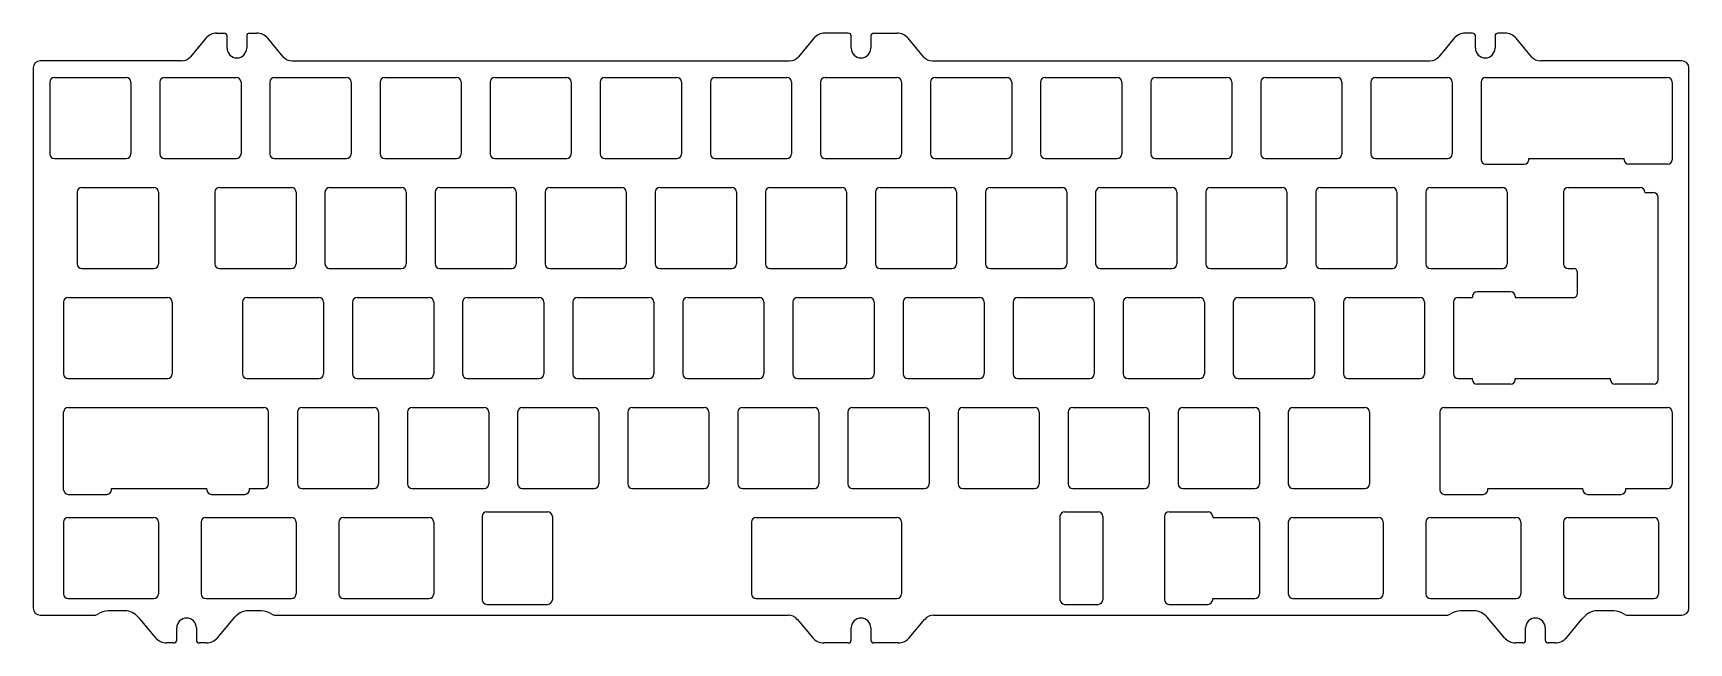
# Model space of a CAD drawing. Header units: millimetres. Extents: x 187 to 473, y 171 to 277.
import ezdxf

# ---------------------------------------------------------------- set-up
doc = ezdxf.new("R2010")
doc.units = ezdxf.units.MM
doc.layers.get('0').update_dxf_attribs({"linetype": 'CONTINUOUS'})

msp = doc.modelspace()

# ---------------------------------------------------------------- linework, layer by layer
for p, q in [((216.63, 275.89), (213.95, 272.7)), ((218.54, 276.78), (219.79, 276.78)), ((220.29, 274.18), (220.29, 276.28)), ((223.69, 276.28), (223.69, 274.18)), ((224.19, 276.78), (225.43, 276.78)), ((230.03, 272.7), (227.35, 275.89)), ((321.83, 275.89), (319.15, 272.7)), ((327.79, 276.78), (323.74, 276.78)), ((328.29, 274.18), (328.29, 276.28)), ((331.69, 276.28), (331.69, 274.18)), ((332.19, 276.78), (336.23, 276.78)), ((340.83, 272.7), (338.15, 275.89)), ((432.63, 275.89), (429.95, 272.7)), ((435.79, 276.78), (434.54, 276.78)), ((436.29, 274.18), (436.29, 276.28)), ((439.69, 276.28), (439.69, 274.18)), ((441.43, 276.78), (440.19, 276.78)), ((446.03, 272.7), (443.35, 275.89)), ((186.74, 270.78), (186.74, 177.18)), ((212.42, 271.98), (187.94, 271.98)), ((231.56, 271.98), (317.62, 271.98)), ((342.36, 271.98), (428.42, 271.98)), ((472.04, 271.98), (447.56, 271.98)), ((473.24, 177.18), (473.24, 270.78)), ((189.62, 268.3), (189.62, 255.86)), ((190.42, 269.1), (202.86, 269.1)), ((203.66, 268.3), (203.66, 255.86)), ((208.67, 268.3), (208.67, 255.86)), ((209.47, 269.1), (221.91, 269.1)), ((222.71, 268.3), (222.71, 255.86)), ((227.72, 268.3), (227.72, 255.86)), ((228.52, 269.1), (240.96, 269.1)), ((241.76, 268.3), (241.76, 255.86)), ((246.77, 268.3), (246.77, 255.86)), ((247.57, 269.1), (260.01, 269.1)), ((260.81, 268.3), (260.81, 255.86)), ((265.82, 268.3), (265.82, 255.86)), ((266.62, 269.1), (279.06, 269.1)), ((279.86, 268.3), (279.86, 255.86)), ((284.87, 268.3), (284.87, 255.86)), ((285.67, 269.1), (298.11, 269.1)), ((298.91, 268.3), (298.91, 255.86)), ((303.92, 268.3), (303.92, 255.86)), ((304.72, 269.1), (317.16, 269.1)), ((317.96, 268.3), (317.96, 255.86)), ((322.97, 268.3), (322.97, 255.86)), ((323.77, 269.1), (336.21, 269.1)), ((337.01, 268.3), (337.01, 255.86)), ((342.02, 268.3), (342.02, 255.86)), ((342.82, 269.1), (355.26, 269.1)), ((356.06, 268.3), (356.06, 255.86)), ((361.07, 268.3), (361.07, 255.86)), ((361.87, 269.1), (374.31, 269.1)), ((375.11, 268.3), (375.11, 255.86)), ((380.12, 268.3), (380.12, 255.86)), ((380.92, 269.1), (393.36, 269.1)), ((394.16, 268.3), (394.16, 255.86)), ((399.17, 268.3), (399.17, 255.86)), ((399.97, 269.1), (412.41, 269.1)), ((413.21, 268.3), (413.21, 255.86)), ((418.22, 268.3), (418.22, 255.86)), ((419.02, 269.1), (431.46, 269.1)), ((432.26, 268.3), (432.26, 255.86)), ((437.27, 268.3), (437.27, 254.86)), ((438.07, 269.1), (469.56, 269.1)), ((470.36, 268.3), (470.36, 254.86)), ((190.42, 255.06), (202.86, 255.06)), ((209.47, 255.06), (221.91, 255.06)), ((228.52, 255.06), (240.96, 255.06)), ((247.57, 255.06), (260.01, 255.06)), ((266.62, 255.06), (279.06, 255.06)), ((285.67, 255.06), (298.11, 255.06)), ((304.72, 255.06), (317.16, 255.06)), ((323.77, 255.06), (336.21, 255.06)), ((342.82, 255.06), (355.26, 255.06)), ((361.87, 255.06), (374.31, 255.06)), ((380.92, 255.06), (393.36, 255.06)), ((399.97, 255.06), (412.41, 255.06)), ((419.02, 255.06), (431.46, 255.06)), ((445.57, 255.06), (462.05, 255.06)), ((445.57, 254.86), (445.57, 255.06)), ((462.05, 254.86), (462.05, 255.06)), ((438.07, 254.06), (444.77, 254.06)), ((469.56, 254.06), (462.85, 254.06)), ((195.18, 250.05), (207.62, 250.05)), ((218.99, 250.05), (231.43, 250.05)), ((238.04, 250.05), (250.48, 250.05)), ((257.09, 250.05), (269.53, 250.05)), ((276.14, 250.05), (288.58, 250.05)), ((295.19, 250.05), (307.63, 250.05)), ((314.24, 250.05), (326.68, 250.05)), ((333.29, 250.05), (345.73, 250.05)), ((352.34, 250.05), (364.78, 250.05)), ((371.39, 250.05), (383.83, 250.05)), ((390.44, 250.05), (402.88, 250.05)), ((409.49, 250.05), (421.93, 250.05)), ((428.54, 250.05), (440.98, 250.05)), ((452.36, 250.05), (464.8, 250.05)), ((194.38, 249.25), (194.38, 236.81)), ((208.42, 249.25), (208.42, 236.81)), ((218.19, 249.25), (218.19, 236.81)), ((232.23, 249.25), (232.23, 236.81)), ((237.24, 249.25), (237.24, 236.81)), ((251.28, 249.25), (251.28, 236.81)), ((256.29, 249.25), (256.29, 236.81)), ((270.33, 249.25), (270.33, 236.81)), ((275.34, 249.25), (275.34, 236.81)), ((289.38, 249.25), (289.38, 236.81)), ((294.39, 249.25), (294.39, 236.81)), ((308.43, 249.25), (308.43, 236.81)), ((313.44, 249.25), (313.44, 236.81)), ((327.48, 249.25), (327.48, 236.81)), ((332.49, 249.25), (332.49, 236.81)), ((346.53, 249.25), (346.53, 236.81)), ((351.54, 249.25), (351.54, 236.81)), ((365.58, 249.25), (365.58, 236.81)), ((370.59, 249.25), (370.59, 236.81)), ((384.63, 249.25), (384.63, 236.81)), ((389.64, 249.25), (389.64, 236.81)), ((403.68, 249.25), (403.68, 236.81)), ((408.69, 249.25), (408.69, 236.81)), ((422.73, 249.25), (422.73, 236.81)), ((427.74, 249.25), (427.74, 236.81)), ((441.78, 249.25), (441.78, 236.81)), ((451.56, 249.25), (451.56, 236.81)), ((465.6, 249.25), (465.6, 249.15)), ((465.6, 249.15), (467.14, 249.15)), ((467.94, 216.76), (467.94, 248.35)), ((195.18, 236.01), (207.62, 236.01)), ((218.99, 236.01), (231.43, 236.01)), ((238.04, 236.01), (250.48, 236.01)), ((257.09, 236.01), (269.53, 236.01)), ((276.14, 236.01), (288.58, 236.01)), ((295.19, 236.01), (307.63, 236.01)), ((314.24, 236.01), (326.68, 236.01)), ((333.29, 236.01), (345.73, 236.01)), ((352.34, 236.01), (364.78, 236.01)), ((371.39, 236.01), (383.83, 236.01)), ((390.44, 236.01), (402.88, 236.01)), ((409.49, 236.01), (421.93, 236.01)), ((428.54, 236.01), (440.98, 236.01)), ((452.36, 236.01), (453.4, 236.01)), ((453.9, 235.51), (453.9, 231.5)), ((192, 230.2), (192, 217.76)), ((192.8, 231), (210, 231)), ((210.8, 230.2), (210.8, 217.76)), ((222.96, 230.2), (222.96, 217.76)), ((223.76, 231), (236.2, 231)), ((237, 230.2), (237, 217.76)), ((242.01, 230.2), (242.01, 217.76)), ((242.81, 231), (255.25, 231)), ((256.05, 230.2), (256.05, 217.76)), ((261.06, 230.2), (261.06, 217.76)), ((261.86, 231), (274.3, 231)), ((275.1, 230.2), (275.1, 217.76)), ((280.11, 230.2), (280.11, 217.76)), ((280.91, 231), (293.35, 231)), ((294.15, 230.2), (294.15, 217.76)), ((299.16, 230.2), (299.16, 217.76)), ((299.96, 231), (312.4, 231)), ((313.2, 230.2), (313.2, 217.76)), ((318.21, 230.2), (318.21, 217.76)), ((319.01, 231), (331.45, 231)), ((332.25, 230.2), (332.25, 217.76)), ((337.26, 230.2), (337.26, 217.76)), ((338.06, 231), (350.5, 231)), ((351.3, 230.2), (351.3, 217.76)), ((356.31, 230.2), (356.31, 217.76)), ((357.11, 231), (369.55, 231)), ((370.35, 230.2), (370.35, 217.76)), ((375.36, 230.2), (375.36, 217.76)), ((376.16, 231), (388.6, 231)), ((389.4, 230.2), (389.4, 217.76)), ((394.41, 230.2), (394.41, 217.76)), ((395.21, 231), (407.65, 231)), ((408.45, 230.2), (408.45, 217.76)), ((413.46, 230.2), (413.46, 217.76)), ((414.26, 231), (426.7, 231)), ((427.5, 230.2), (427.5, 217.76)), ((432.51, 230.2), (432.51, 217.76)), ((433.31, 231), (435.79, 231)), ((435.79, 231.2), (435.79, 231)), ((442.39, 232), (436.59, 232)), ((443.19, 231.2), (443.19, 231)), ((443.19, 231), (453.4, 231)), ((192.8, 216.96), (210, 216.96)), ((223.76, 216.96), (236.2, 216.96)), ((242.81, 216.96), (255.25, 216.96)), ((261.86, 216.96), (274.3, 216.96)), ((280.91, 216.96), (293.35, 216.96)), ((299.96, 216.96), (312.4, 216.96)), ((319.01, 216.96), (331.45, 216.96)), ((338.06, 216.96), (350.5, 216.96)), ((357.11, 216.96), (369.55, 216.96)), ((376.16, 216.96), (388.6, 216.96)), ((395.21, 216.96), (407.65, 216.96)), ((414.26, 216.96), (426.7, 216.96)), ((433.31, 216.96), (435.79, 216.96)), ((435.79, 216.76), (435.79, 216.96)), ((442.39, 215.96), (436.59, 215.96)), ((443.19, 216.96), (459.67, 216.96)), ((443.19, 216.76), (443.19, 216.96)), ((459.67, 216.76), (459.67, 216.96)), ((467.14, 215.96), (460.47, 215.96)), ((192.02, 197.71), (192.02, 211.15)), ((192.82, 211.95), (226.65, 211.95)), ((227.45, 198.71), (227.45, 211.15)), ((232.48, 211.15), (232.48, 198.71)), ((233.28, 211.95), (245.72, 211.95)), ((246.52, 211.15), (246.52, 198.71)), ((251.53, 211.15), (251.53, 198.71)), ((252.33, 211.95), (264.77, 211.95)), ((265.57, 211.15), (265.57, 198.71)), ((270.58, 211.15), (270.58, 198.71)), ((271.38, 211.95), (283.82, 211.95)), ((284.62, 211.15), (284.62, 198.71)), ((289.63, 211.15), (289.63, 198.71)), ((290.43, 211.95), (302.87, 211.95)), ((303.67, 211.15), (303.67, 198.71)), ((308.68, 211.15), (308.68, 198.71)), ((309.48, 211.95), (321.92, 211.95)), ((322.72, 211.15), (322.72, 198.71)), ((327.73, 211.15), (327.73, 198.71)), ((328.53, 211.95), (340.97, 211.95)), ((341.77, 211.15), (341.77, 198.71)), ((346.78, 211.15), (346.78, 198.71)), ((347.58, 211.95), (360.02, 211.95)), ((360.82, 211.15), (360.82, 198.71)), ((365.83, 211.15), (365.83, 198.71)), ((366.63, 211.95), (379.07, 211.95)), ((379.87, 211.15), (379.87, 198.71)), ((384.88, 211.15), (384.88, 198.71)), ((385.68, 211.95), (398.12, 211.95)), ((398.92, 211.15), (398.92, 198.71)), ((403.93, 211.15), (403.93, 198.71)), ((404.73, 211.95), (417.17, 211.95)), ((417.97, 211.15), (417.97, 198.71)), ((430.12, 211.15), (430.12, 197.71)), ((430.92, 211.95), (469.56, 211.95)), ((470.36, 211.15), (470.36, 198.71)), ((200.31, 197.71), (200.31, 197.91)), ((200.31, 197.91), (216.78, 197.91)), ((216.78, 197.71), (216.78, 197.91)), ((224.18, 197.91), (226.65, 197.91)), ((224.18, 197.71), (224.18, 197.91)), ((233.28, 197.91), (245.72, 197.91)), ((252.33, 197.91), (264.77, 197.91)), ((271.38, 197.91), (283.82, 197.91)), ((290.43, 197.91), (302.87, 197.91)), ((309.48, 197.91), (321.92, 197.91)), ((328.53, 197.91), (340.97, 197.91)), ((347.58, 197.91), (360.02, 197.91)), ((366.63, 197.91), (379.07, 197.91)), ((385.68, 197.91), (398.12, 197.91)), ((404.73, 197.91), (417.17, 197.91)), ((438.43, 197.91), (454.91, 197.91)), ((438.43, 197.71), (438.43, 197.91)), ((454.91, 197.71), (454.91, 197.91)), ((462.31, 197.91), (469.56, 197.91)), ((462.31, 197.71), (462.31, 197.91)), ((192.82, 196.91), (199.51, 196.91)), ((217.58, 196.91), (223.38, 196.91)), ((430.92, 196.91), (437.63, 196.91)), ((455.71, 196.91), (461.51, 196.91)), ((192, 192.1), (192, 179.66)), ((192.8, 192.9), (207.62, 192.9)), ((208.42, 192.1), (208.42, 179.66)), ((215.81, 192.1), (215.81, 179.66)), ((216.61, 192.9), (231.43, 192.9)), ((232.23, 192.1), (232.23, 179.66)), ((239.62, 192.1), (239.62, 179.66)), ((240.42, 192.9), (255.25, 192.9)), ((256.05, 192.1), (256.05, 179.66)), ((264.42, 193.1), (264.42, 178.66)), ((265.22, 193.9), (275.78, 193.9)), ((276.58, 193.1), (276.58, 178.66)), ((311.06, 192.1), (311.06, 179.66)), ((311.86, 192.9), (336.2, 192.9)), ((337, 192.1), (337, 179.66)), ((364.42, 193.1), (364.42, 178.66)), ((365.22, 193.9), (371.02, 193.9)), ((371.82, 193.1), (371.82, 178.66)), ((382.5, 193.1), (382.5, 178.66)), ((383.3, 193.9), (390.04, 193.9)), ((390.84, 193.1), (390.84, 192.9)), ((390.84, 192.9), (398.12, 192.9)), ((398.92, 192.1), (398.92, 179.66)), ((403.93, 192.1), (403.93, 179.66)), ((404.73, 192.9), (419.55, 192.9)), ((420.35, 192.1), (420.35, 179.66)), ((427.74, 192.1), (427.74, 179.66)), ((428.54, 192.9), (443.36, 192.9)), ((444.16, 192.1), (444.16, 179.66)), ((451.56, 192.1), (451.56, 179.66)), ((452.36, 192.9), (467.18, 192.9)), ((467.98, 192.1), (467.98, 179.66)), ((192.8, 178.86), (207.62, 178.86)), ((216.61, 178.86), (231.43, 178.86)), ((240.42, 178.86), (255.25, 178.86)), ((265.22, 177.86), (275.78, 177.86)), ((311.86, 178.86), (336.2, 178.86)), ((365.22, 177.86), (371.02, 177.86)), ((383.3, 177.86), (390.04, 177.86)), ((390.84, 178.86), (398.12, 178.86)), ((390.84, 178.66), (390.84, 178.86)), ((404.73, 178.86), (419.55, 178.86)), ((428.54, 178.86), (443.36, 178.86)), ((452.36, 178.86), (467.18, 178.86)), ((187.94, 175.98), (197.36, 175.98)), ((202.62, 176.73), (199.74, 176.73)), ((204.92, 175.66), (207.93, 172.08)), ((218.65, 172.08), (221.66, 175.66)), ((226.24, 176.73), (223.96, 176.73)), ((228.62, 175.98), (317.42, 175.98)), ((318.95, 175.27), (321.63, 172.08)), ((338.35, 172.08), (341.03, 175.27)), ((342.56, 175.98), (431.36, 175.98)), ((436.02, 176.73), (433.74, 176.73)), ((441.33, 172.08), (438.32, 175.66)), ((452.05, 172.08), (454.73, 175.27)), ((455.06, 175.66), (454.73, 175.27)), ((460.24, 176.73), (457.36, 176.73)), ((462.62, 175.98), (472.04, 175.98)), ((211.59, 171.68), (211.59, 173.78)), ((214.99, 173.78), (214.99, 171.68)), ((328.29, 171.68), (328.29, 173.78)), ((331.69, 173.78), (331.69, 171.68)), ((444.99, 171.68), (444.99, 173.78)), ((448.39, 173.78), (448.39, 171.68)), ((211.09, 171.18), (209.84, 171.18)), ((216.73, 171.18), (215.49, 171.18)), ((327.79, 171.18), (323.54, 171.18)), ((336.43, 171.18), (332.19, 171.18)), ((444.49, 171.18), (443.24, 171.18)), ((450.13, 171.18), (448.89, 171.18))]:
    msp.add_line(p, q)
for centre, radius, start, end in [((218.54, 274.28), 2.5, 90, 140), ((219.79, 276.28), 0.5, 0, 90), ((224.19, 276.28), 0.5, 90, 180), ((225.43, 274.28), 2.5, 40, 90), ((323.74, 274.28), 2.5, 90, 140), ((327.79, 276.28), 0.5, 0, 90), ((332.19, 276.28), 0.5, 90, 180), ((336.23, 274.28), 2.5, 39.9999, 90), ((434.54, 274.28), 2.5, 90, 139.9999), ((435.79, 276.28), 0.5, 0, 90), ((440.19, 276.28), 0.5, 90, 180), ((441.43, 274.28), 2.5, 40.0001, 90), ((212.42, 273.98), 2, 270, 320), ((221.99, 274.18), 1.7, 180, 0), ((231.56, 273.98), 2, 220, 270), ((317.62, 273.98), 2, 270, 320), ((329.99, 274.18), 1.7, 180, 0), ((342.36, 273.98), 2, 220, 270), ((428.42, 273.98), 2, 270, 320), ((437.99, 274.18), 1.7, 180, 0), ((447.56, 273.98), 2, 220, 270), ((187.94, 270.78), 1.2, 90, 180), ((472.04, 270.78), 1.2, 0, 90), ((190.42, 268.3), 0.8, 90, 180), ((202.86, 268.3), 0.8, 0, 90), ((209.47, 268.3), 0.8, 90, 180), ((221.91, 268.3), 0.8, 0, 90), ((228.52, 268.3), 0.8, 90, 180), ((240.96, 268.3), 0.8, 0, 90), ((247.57, 268.3), 0.8, 90, 180), ((260.01, 268.3), 0.8, 0, 90), ((266.62, 268.3), 0.8, 90, 180), ((279.06, 268.3), 0.8, 0, 90), ((285.67, 268.3), 0.8, 90, 180), ((298.11, 268.3), 0.8, 0, 90), ((304.72, 268.3), 0.8, 90, 180), ((317.16, 268.3), 0.8, 0, 90), ((323.77, 268.3), 0.8, 90, 180), ((336.21, 268.3), 0.8, 0, 90), ((342.82, 268.3), 0.8, 90, 180), ((355.26, 268.3), 0.8, 0, 90), ((361.87, 268.3), 0.8, 90, 180), ((374.31, 268.3), 0.8, 0, 90), ((380.92, 268.3), 0.8, 90, 180), ((393.36, 268.3), 0.8, 0, 90), ((399.97, 268.3), 0.8, 90, 180), ((412.41, 268.3), 0.8, 0, 90), ((419.02, 268.3), 0.8, 90, 180), ((431.46, 268.3), 0.8, 0, 90), ((438.07, 268.3), 0.8, 90, 180), ((469.56, 268.3), 0.8, 0, 90), ((190.42, 255.86), 0.8, 180, 270), ((202.86, 255.86), 0.8, 270, 0), ((209.47, 255.86), 0.8, 180, 270), ((221.91, 255.86), 0.8, 270, 0), ((228.52, 255.86), 0.8, 180, 270), ((240.96, 255.86), 0.8, 270, 0), ((247.57, 255.86), 0.8, 180, 270), ((260.01, 255.86), 0.8, 270, 0), ((266.62, 255.86), 0.8, 180, 270), ((279.06, 255.86), 0.8, 270, 0), ((285.67, 255.86), 0.8, 180, 270), ((298.11, 255.86), 0.8, 270, 0), ((304.72, 255.86), 0.8, 180, 270), ((317.16, 255.86), 0.8, 270, 0), ((323.77, 255.86), 0.8, 180, 270), ((336.21, 255.86), 0.8, 270, 0), ((342.82, 255.86), 0.8, 180, 270), ((355.26, 255.86), 0.8, 270, 0), ((361.87, 255.86), 0.8, 180, 270), ((374.31, 255.86), 0.8, 270, 0), ((380.92, 255.86), 0.8, 180, 270), ((393.36, 255.86), 0.8, 270, 0), ((399.97, 255.86), 0.8, 180, 270), ((412.41, 255.86), 0.8, 270, 0), ((419.02, 255.86), 0.8, 180, 270), ((431.46, 255.86), 0.8, 270, 0), ((438.07, 254.86), 0.8, 180, 270), ((444.77, 254.86), 0.8, 270, 0), ((462.85, 254.86), 0.8, 180, 270), ((469.56, 254.86), 0.8, 270, 0), ((195.18, 249.25), 0.8, 90, 180), ((207.62, 249.25), 0.8, 0, 90), ((218.99, 249.25), 0.8, 90, 180), ((231.43, 249.25), 0.8, 0, 90), ((238.04, 249.25), 0.8, 90, 180), ((250.48, 249.25), 0.8, 0, 90), ((257.09, 249.25), 0.8, 90, 180), ((269.53, 249.25), 0.8, 0, 90), ((276.14, 249.25), 0.8, 90, 180), ((288.58, 249.25), 0.8, 0, 90), ((295.19, 249.25), 0.8, 90, 180), ((307.63, 249.25), 0.8, 0, 90), ((314.24, 249.25), 0.8, 90, 180), ((326.68, 249.25), 0.8, 0, 90), ((333.29, 249.25), 0.8, 90, 180), ((345.73, 249.25), 0.8, 0, 90), ((352.34, 249.25), 0.8, 90, 180), ((364.78, 249.25), 0.8, 0, 90), ((371.39, 249.25), 0.8, 90, 180), ((383.83, 249.25), 0.8, 0, 90), ((390.44, 249.25), 0.8, 90, 180), ((402.88, 249.25), 0.8, 0, 90), ((409.49, 249.25), 0.8, 90, 180), ((421.93, 249.25), 0.8, 0, 90), ((428.54, 249.25), 0.8, 90, 180), ((440.98, 249.25), 0.8, 0, 90), ((452.36, 249.25), 0.8, 90, 180), ((464.8, 249.25), 0.8, 0, 90), ((467.14, 248.35), 0.8, 0, 90), ((195.18, 236.81), 0.8, 180, 270), ((207.62, 236.81), 0.8, 270, 0), ((218.99, 236.81), 0.8, 180, 270), ((231.43, 236.81), 0.8, 270, 0), ((238.04, 236.81), 0.8, 180, 270), ((250.48, 236.81), 0.8, 270, 0), ((257.09, 236.81), 0.8, 180, 270), ((269.53, 236.81), 0.8, 270, 0), ((276.14, 236.81), 0.8, 180, 270), ((288.58, 236.81), 0.8, 270, 0), ((295.19, 236.81), 0.8, 180, 270), ((307.63, 236.81), 0.8, 270, 0), ((314.24, 236.81), 0.8, 180, 270), ((326.68, 236.81), 0.8, 270, 0), ((333.29, 236.81), 0.8, 180, 270), ((345.73, 236.81), 0.8, 270, 0), ((352.34, 236.81), 0.8, 180, 270), ((364.78, 236.81), 0.8, 270, 0), ((371.39, 236.81), 0.8, 180, 270), ((383.83, 236.81), 0.8, 270, 0), ((390.44, 236.81), 0.8, 180, 270), ((402.88, 236.81), 0.8, 270, 0), ((409.49, 236.81), 0.8, 180, 270), ((421.93, 236.81), 0.8, 270, 0), ((428.54, 236.81), 0.8, 180, 270), ((440.98, 236.81), 0.8, 270, 0), ((452.36, 236.81), 0.8, 180, 270), ((453.4, 235.51), 0.5, 0, 90), ((192.8, 230.2), 0.8, 90, 180), ((210, 230.2), 0.8, 0, 90), ((223.76, 230.2), 0.8, 90, 180), ((236.2, 230.2), 0.8, 0, 90), ((242.81, 230.2), 0.8, 90, 180), ((255.25, 230.2), 0.8, 0, 90), ((261.86, 230.2), 0.8, 90, 180), ((274.3, 230.2), 0.8, 0, 90), ((280.91, 230.2), 0.8, 90, 180), ((293.35, 230.2), 0.8, 0, 90), ((299.96, 230.2), 0.8, 90, 180), ((312.4, 230.2), 0.8, 0, 90), ((319.01, 230.2), 0.8, 90, 180), ((331.45, 230.2), 0.8, 0, 90), ((338.06, 230.2), 0.8, 90, 180), ((350.5, 230.2), 0.8, 0, 90), ((357.11, 230.2), 0.8, 90, 180), ((369.55, 230.2), 0.8, 0, 90), ((376.16, 230.2), 0.8, 90, 180), ((388.6, 230.2), 0.8, 0, 90), ((395.21, 230.2), 0.8, 90, 180), ((407.65, 230.2), 0.8, 0, 90), ((414.26, 230.2), 0.8, 90, 180), ((426.7, 230.2), 0.8, 0, 90), ((433.31, 230.2), 0.8, 90, 180), ((436.59, 231.2), 0.8, 90, 180), ((442.39, 231.2), 0.8, 0, 90), ((453.4, 231.5), 0.5, 270, 0), ((192.8, 217.76), 0.8, 180, 270), ((210, 217.76), 0.8, 270, 0), ((223.76, 217.76), 0.8, 180, 270), ((236.2, 217.76), 0.8, 270, 0), ((242.81, 217.76), 0.8, 180, 270), ((255.25, 217.76), 0.8, 270, 0), ((261.86, 217.76), 0.8, 180, 270), ((274.3, 217.76), 0.8, 270, 0), ((280.91, 217.76), 0.8, 180, 270), ((293.35, 217.76), 0.8, 270, 0), ((299.96, 217.76), 0.8, 180, 270), ((312.4, 217.76), 0.8, 270, 0), ((319.01, 217.76), 0.8, 180, 270), ((331.45, 217.76), 0.8, 270, 0), ((338.06, 217.76), 0.8, 180, 270), ((350.5, 217.76), 0.8, 270, 0), ((357.11, 217.76), 0.8, 180, 270), ((369.55, 217.76), 0.8, 270, 0), ((376.16, 217.76), 0.8, 180, 270), ((388.6, 217.76), 0.8, 270, 0), ((395.21, 217.76), 0.8, 180, 270), ((407.65, 217.76), 0.8, 270, 0), ((414.26, 217.76), 0.8, 180, 270), ((426.7, 217.76), 0.8, 270, 0), ((433.31, 217.76), 0.8, 180, 270), ((436.59, 216.76), 0.8, 180, 270), ((442.39, 216.76), 0.8, 270, 0), ((460.47, 216.76), 0.8, 180, 270), ((467.14, 216.76), 0.8, 270, 0), ((192.82, 211.15), 0.8, 90, 180), ((226.65, 211.15), 0.8, 0, 90), ((233.28, 211.15), 0.8, 90, 180), ((245.72, 211.15), 0.8, 0, 90), ((252.33, 211.15), 0.8, 90, 180), ((264.77, 211.15), 0.8, 0, 90), ((271.38, 211.15), 0.8, 90, 180), ((283.82, 211.15), 0.8, 0, 90), ((290.43, 211.15), 0.8, 90, 180), ((302.87, 211.15), 0.8, 0, 90), ((309.48, 211.15), 0.8, 90, 180), ((321.92, 211.15), 0.8, 0, 90), ((328.53, 211.15), 0.8, 90, 180), ((340.97, 211.15), 0.8, 0, 90), ((347.58, 211.15), 0.8, 90, 180), ((360.02, 211.15), 0.8, 0, 90), ((366.63, 211.15), 0.8, 90, 180), ((379.07, 211.15), 0.8, 0, 90), ((385.68, 211.15), 0.8, 90, 180), ((398.12, 211.15), 0.8, 0, 90), ((404.73, 211.15), 0.8, 90, 180), ((417.17, 211.15), 0.8, 0, 90), ((430.92, 211.15), 0.8, 90, 180), ((469.56, 211.15), 0.8, 0, 90), ((192.82, 197.71), 0.8, 180, 270), ((199.51, 197.71), 0.8, 270, 0), ((217.58, 197.71), 0.8, 180, 270), ((223.38, 197.71), 0.8, 270, 0), ((226.65, 198.71), 0.8, 270, 0), ((233.28, 198.71), 0.8, 180, 270), ((245.72, 198.71), 0.8, 270, 0), ((252.33, 198.71), 0.8, 180, 270), ((264.77, 198.71), 0.8, 270, 0), ((271.38, 198.71), 0.8, 180, 270), ((283.82, 198.71), 0.8, 270, 0), ((290.43, 198.71), 0.8, 180, 270), ((302.87, 198.71), 0.8, 270, 0), ((309.48, 198.71), 0.8, 180, 270), ((321.92, 198.71), 0.8, 270, 0), ((328.53, 198.71), 0.8, 180, 270), ((340.97, 198.71), 0.8, 270, 0), ((347.58, 198.71), 0.8, 180, 270), ((360.02, 198.71), 0.8, 270, 0), ((366.63, 198.71), 0.8, 180, 270), ((379.07, 198.71), 0.8, 270, 0), ((385.68, 198.71), 0.8, 180, 270), ((398.12, 198.71), 0.8, 270, 0), ((404.73, 198.71), 0.8, 180, 270), ((417.17, 198.71), 0.8, 270, 0), ((430.92, 197.71), 0.8, 180, 270), ((437.63, 197.71), 0.8, 270, 0), ((455.71, 197.71), 0.8, 180, 270), ((461.51, 197.71), 0.8, 270, 0), ((469.56, 198.71), 0.8, 270, 0), ((192.8, 192.1), 0.8, 90, 180), ((207.62, 192.1), 0.8, 0, 90), ((216.61, 192.1), 0.8, 90, 180), ((231.43, 192.1), 0.8, 0, 90), ((240.42, 192.1), 0.8, 90, 180), ((255.25, 192.1), 0.8, 0, 90), ((265.22, 193.1), 0.8, 90, 180), ((275.78, 193.1), 0.8, 0, 90), ((311.86, 192.1), 0.8, 90, 180), ((336.2, 192.1), 0.8, 0, 90), ((365.22, 193.1), 0.8, 90, 180), ((371.02, 193.1), 0.8, 0, 90), ((383.3, 193.1), 0.8, 90, 180), ((390.04, 193.1), 0.8, 0, 90), ((398.12, 192.1), 0.8, 0, 90), ((404.73, 192.1), 0.8, 90, 180), ((419.55, 192.1), 0.8, 0, 90), ((428.54, 192.1), 0.8, 90, 180), ((443.36, 192.1), 0.8, 0, 90), ((452.36, 192.1), 0.8, 90, 180), ((467.18, 192.1), 0.8, 0, 90), ((192.8, 179.66), 0.8, 180, 270), ((207.62, 179.66), 0.8, 270, 0), ((216.61, 179.66), 0.8, 180, 270), ((231.43, 179.66), 0.8, 270, 0), ((240.42, 179.66), 0.8, 180, 270), ((255.25, 179.66), 0.8, 270, 0), ((265.22, 178.66), 0.8, 180, 270), ((275.78, 178.66), 0.8, 270, 0), ((311.86, 179.66), 0.8, 180, 270), ((336.2, 179.66), 0.8, 270, 0), ((365.22, 178.66), 0.8, 180, 270), ((371.02, 178.66), 0.8, 270, 0), ((383.3, 178.66), 0.8, 180, 270), ((390.04, 178.66), 0.8, 270, 0), ((398.12, 179.66), 0.8, 270, 0), ((404.73, 179.66), 0.8, 180, 270), ((419.55, 179.66), 0.8, 270, 0), ((428.54, 179.66), 0.8, 180, 270), ((443.36, 179.66), 0.8, 270, 0), ((452.36, 179.66), 0.8, 180, 270), ((467.18, 179.66), 0.8, 270, 0), ((187.94, 177.18), 1.2, 180, 270), ((197.36, 176.98), 1, 270, 304.9875), ((199.74, 173.58), 3.15, 90, 124.9875), ((202.62, 173.73), 3, 40, 90), ((213.29, 173.78), 1.7, 360, 180), ((223.96, 173.73), 3, 90, 140), ((226.24, 173.58), 3.15, 55.0125, 90), ((228.62, 176.98), 1, 235.0125, 270), ((317.42, 173.98), 2, 40, 90), ((329.99, 173.78), 1.7, 360, 180), ((342.56, 173.98), 2, 90, 140), ((431.36, 176.98), 1, 270, 304.9875), ((433.74, 173.58), 3.15, 90, 124.9875), ((436.02, 173.73), 3, 40, 90), ((446.69, 173.78), 1.7, 360, 180), ((456.26, 173.98), 2, 139.7813, 140), ((457.36, 173.73), 3, 90, 140), ((460.24, 173.58), 3.15, 55.0125, 90), ((462.62, 176.98), 1, 235.0125, 270), ((472.04, 177.18), 1.2, 270, 0), ((209.84, 173.68), 2.5, 220.0001, 270), ((216.73, 173.68), 2.5, 270, 320), ((323.54, 173.68), 2.5, 220.0001, 270), ((336.43, 173.68), 2.5, 270, 319.9999), ((443.24, 173.68), 2.5, 219.9999, 270), ((450.13, 173.68), 2.5, 270, 319.9999), ((211.09, 171.68), 0.5, 270, 0), ((215.49, 171.68), 0.5, 180, 270), ((327.79, 171.68), 0.5, 270, 0), ((332.19, 171.68), 0.5, 180, 270), ((444.49, 171.68), 0.5, 270, 0), ((448.89, 171.68), 0.5, 180, 270)]:
    msp.add_arc(centre, radius, start, end)

doc.saveas('drawing.dxf')
